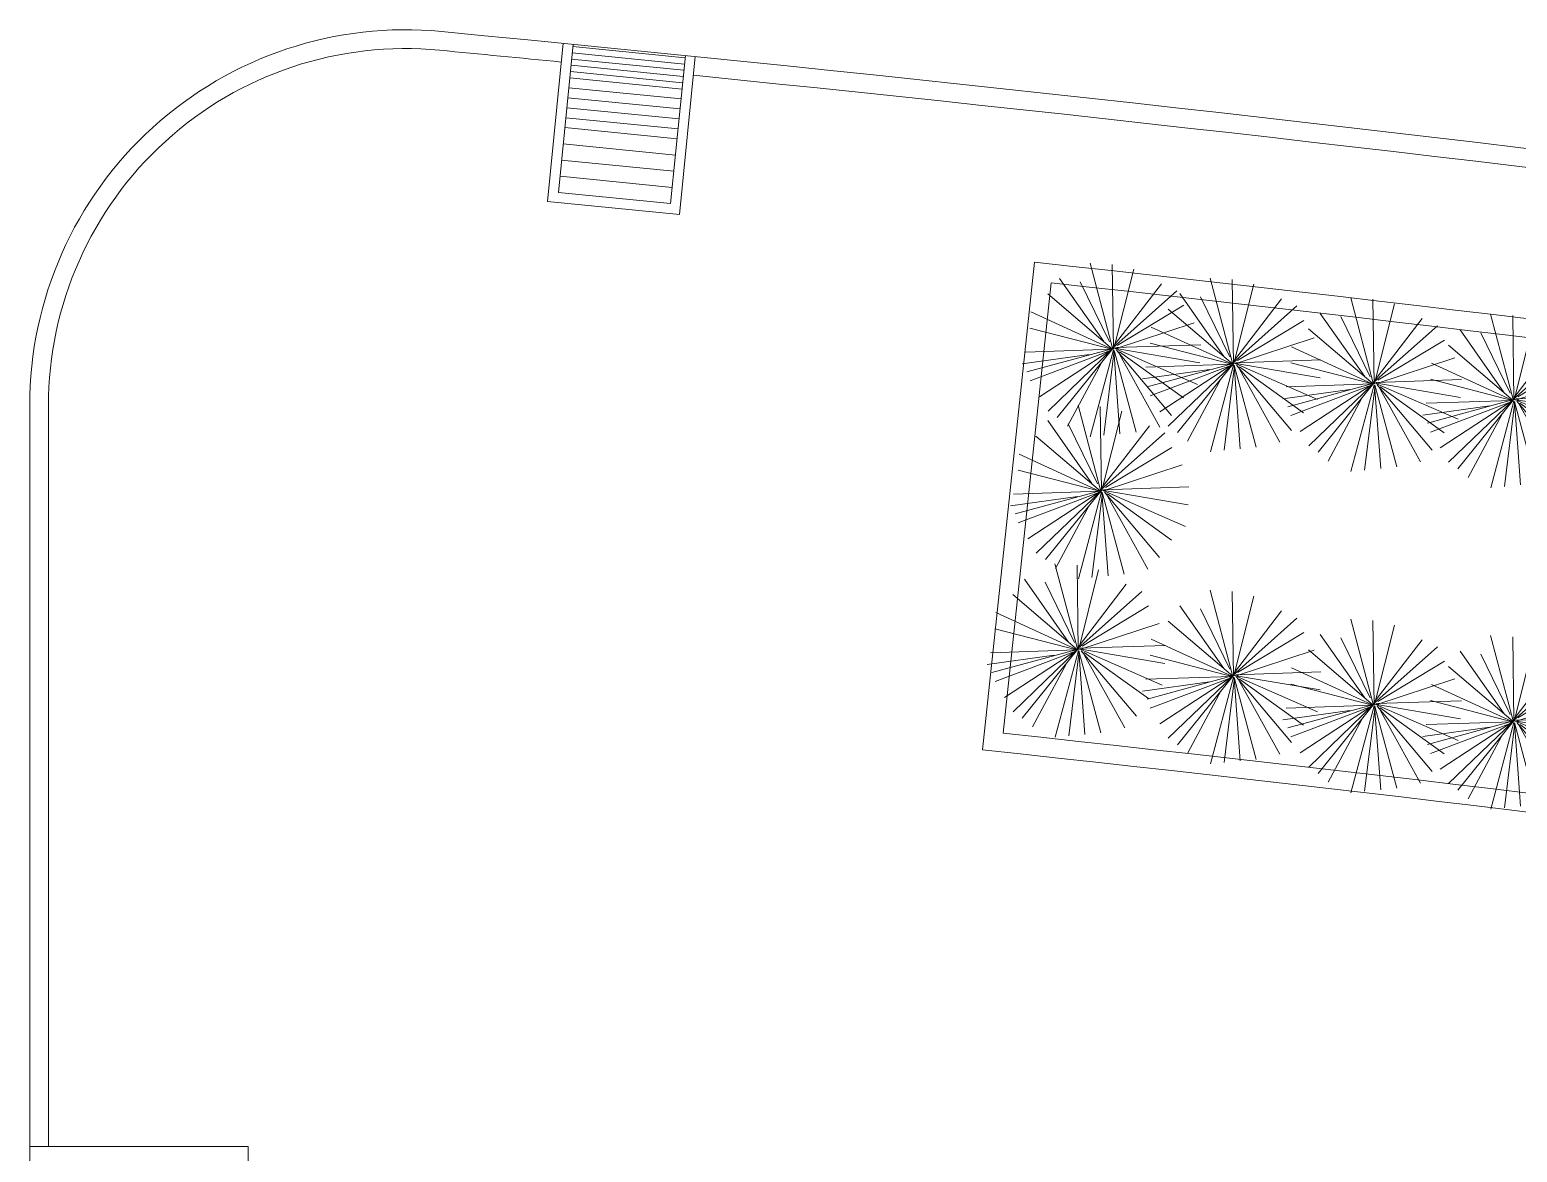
# Model space of a CAD drawing. Header units: metres. Extents: x 12093 to 20303, y 514 to 1412.
# Drawn here: x 19668.54 to 19680.41, y 713.55 to 722.51 of the extents above; entities that cross this region are included whole.
import ezdxf

# ---------------------------------------------------------------- set-up
doc = ezdxf.new("R2010")
doc.units = ezdxf.units.M
doc.linetypes.add('ACAD_ISO04W100', pattern=[30, 24, -3, 0, -3])
doc.layers.get('0').update_dxf_attribs({"lineweight": 13})
for name, color, linetype, lineweight in [('AMBI-GRASS', 104, 'Continuous', 20), ('corte vias', 21, 'ACAD_ISO04W100', 50), ('MANZANAS-ORIGINALES', 147, 'Continuous', 9)]:
    doc.layers.add(name, color=color, linetype=linetype, lineweight=lineweight)

# ---------------------------------------------------------------- blocks, each defined once
blk = doc.blocks.new('Arbust11')
for p, q in [((-0.1618, 0.888), (0.0377, 0.4856)), ((0.0378, 0.4871), (-0.0937, 0.9403)), ((0.0408, 0.4825), (0.0377, 0.9348)), ((0.0408, 0.5449), (0.1405, 0.941)), ((0.0439, 0.4856), (0.3088, 0.8724)), ((-0.0621, 0.5573), (-0.3332, 0.7944)), ((0.0377, 0.4856), (-0.274, 0.8225)), ((0.0595, 0.5199), (0.1997, 0.8474)), ((-0.3488, 0.7476), (0.0408, 0.4856)), ((0.0439, 0.4794), (0.3805, 0.7788)), ((0.0283, 0.4856), (-0.3738, 0.7039)), ((0.047, 0.4794), (0.4366, 0.6759)), ((0.0314, 0.4856), (-0.4049, 0.6104)), ((-0.433, 0.5262), (0.0439, 0.4825)), ((0.0439, 0.4825), (-0.4267, 0.4669)), ((-0.0527, 0.4794), (-0.4267, 0.3952)), ((0.0408, 0.4762), (-0.3893, 0.2673)), ((0.047, 0.4856), (0.499, 0.4263)), ((0.0501, 0.4794), (0.2901, 0.0832)), ((0.0533, 0.4887), (0.474, 0.5137)), ((0.0564, 0.4762), (0.3649, 0.1425)), ((0.072, 0.4762), (0.4647, 0.3484)), ((0.0408, 0.47), (-0.3364, 0.2174)), ((0.0408, 0.4731), (-0.274, 0.1581)), ((0.0377, 0.4669), (-0.2117, 0.0988)), ((0.0501, 0.4544), (-0.1088, 0.0209)), ((0.0501, 0.4638), (-0.0215, 0.0146)), ((0.0501, 0.4731), (0.4304, 0.2454)), ((0.0533, 0.47), (0.1935, 0.0177)), ((0.0533, 0.4451), (0.0907, 0.0271))]:
    blk.add_line(p, q)

msp = doc.modelspace()

# ---------------------------------------------------------------- linework, layer by layer
at = {"layer": 'corte vias', "lineweight": 20}
for p, q in [((19672.8, 722.406), (19672.674, 721.144)), ((19673.729, 721.038), (19673.854, 722.301)), ((19672.674, 721.144), (19673.729, 721.038)), ((19668.541, 713.598), (19670.284, 713.598)), ((19670.284, 713.598), (19670.284, 711.618))]:
    msp.add_line(p, q, dxfattribs=at)
at = {"layer": 'MANZANAS-ORIGINALES'}
for p, q in [((19672.761, 721.215), (19672.879, 722.398)), ((19673.773, 722.29), (19672.877, 722.379)), ((19673.763, 722.191), (19672.867, 722.28)), ((19673.768, 722.24), (19672.872, 722.33)), ((19673.657, 721.126), (19673.775, 722.309)), ((19673.753, 722.091), (19672.858, 722.18)), ((19673.758, 722.141), (19672.863, 722.23)), ((19673.74, 721.962), (19672.845, 722.051)), ((19673.748, 722.041), (19672.853, 722.131)), ((19673.732, 721.882), (19672.837, 721.971)), ((19673.716, 721.723), (19672.821, 721.812)), ((19673.724, 721.803), (19672.829, 721.892)), ((19676.839, 721.835), (19676.839, 721.835)), ((19673.708, 721.643), (19672.813, 721.733)), ((19673.696, 721.514), (19672.8, 721.603)), ((19673.683, 721.385), (19672.787, 721.474)), ((19673.67, 721.255), (19672.774, 721.345)), ((19673.657, 721.126), (19672.761, 721.215)), ((19676.562, 720.658), (19676.146, 716.765)), ((19676.695, 720.493), (19676.311, 716.898)), ((19668.541, 719.514), (19668.541, 705.702)), ((19668.691, 719.514), (19668.691, 713.598))]:
    msp.add_line(p, q, dxfattribs=at)
for centre, radius, start, end in [((19671.541, 719.514), 3, 84.527, 180), ((19636.403, 352.782), 371.411, 77.68299, 84.52695), ((19671.541, 719.514), 2.85, 84.527, 180), ((19636.403, 352.782), 371.261, 84.37632, 84.52695), ((19636.403, 352.782), 371.261, 77.68299, 84.21274), ((19636.403, 352.782), 370.062, 77.68333, 83.77006), ((19636.403, 352.782), 369.912, 77.68337, 83.74677), ((19642.965, 406.124), 312.558, 76.77377, 83.87557), ((19642.964, 406.121), 312.411, 76.77344, 83.90305)]:
    msp.add_arc(centre, radius, start, end, dxfattribs=at)

# ---------------------------------------------------------------- block references
at = {"layer": 'AMBI-GRASS', "ltscale": 0.05, "xscale": 1.499999999998325, "yscale": 1.499999999998325, "zscale": 1.499999999998325, "rotation": 49.16166176348414}
for p in [(19677.692, 719.445), (19678.651, 719.325), (19679.773, 719.167), (19680.889, 719.036), (19677.597, 718.311), (19677.412, 717.045), (19678.651, 716.833), (19679.773, 716.603), (19680.889, 716.471)]:
    msp.add_blockref('Arbust11', p, dxfattribs=at)

doc.saveas('drawing.dxf')
